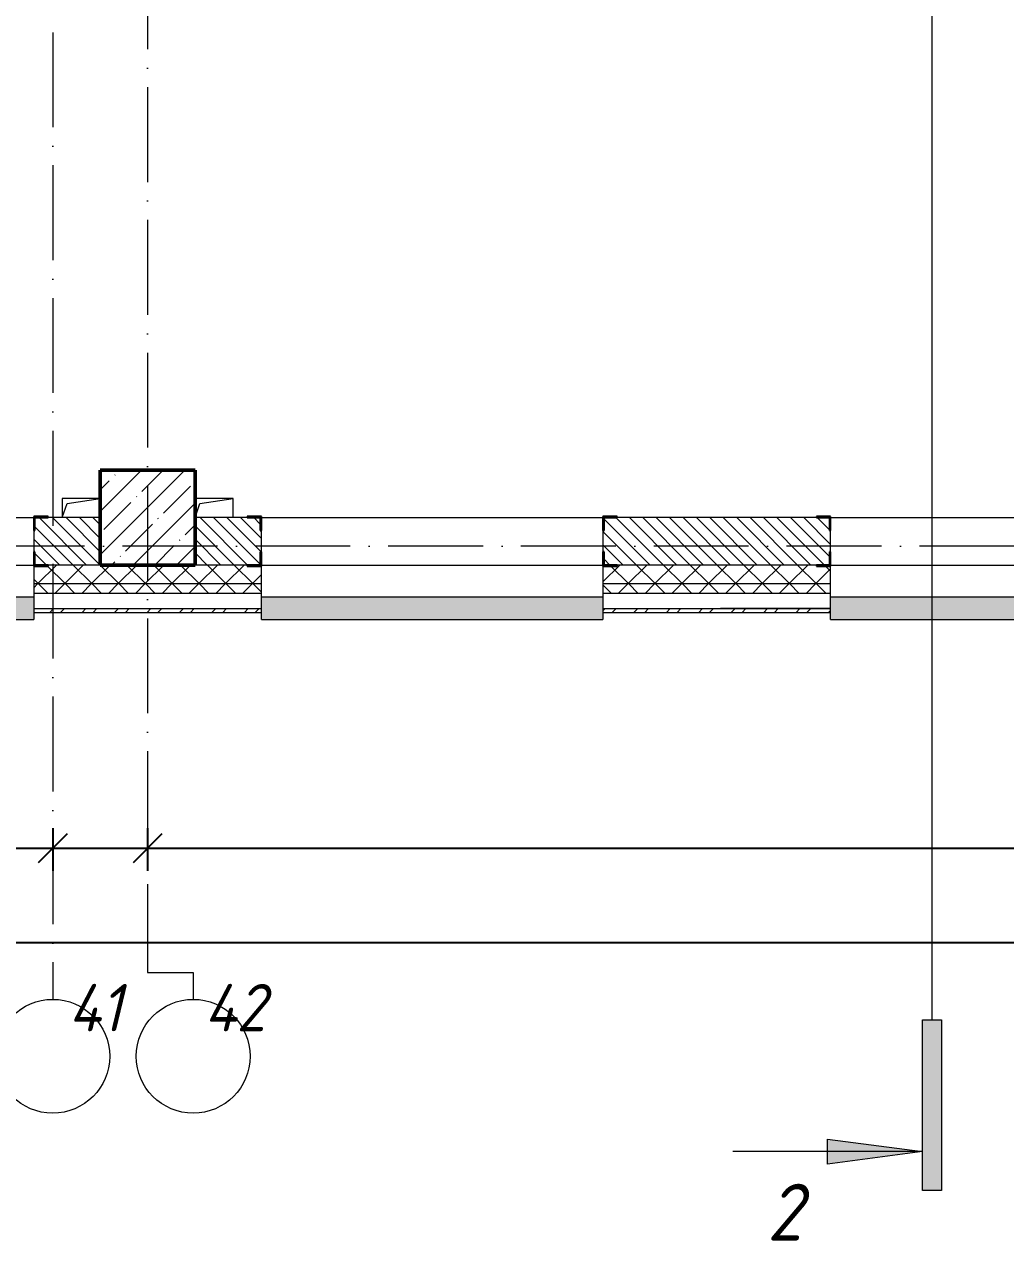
# Model space of a CAD drawing. Header units: millimetres. Extents: x -401725 to 250493, y 305116 to 802890.
# Drawn here: x 41191 to 46364, y 373524 to 379936 of the extents above; entities that cross this region are included whole.
import ezdxf

# ---------------------------------------------------------------- set-up
doc = ezdxf.new("R2010")
doc.units = ezdxf.units.MM
doc.linetypes.add('50_200_ШТРИХ_1Т_ш5_п1_п1_', pattern=[700, 500, -100, 0, -100])
for name, color, linetype, lineweight in [('A-____-____-DIMS', 7, 'Continuous', 9), ('A-GENM-____-MCUT', 7, 'Continuous', 25), ('A-GENM-____-OTLN', 7, 'Continuous', 9), ('A-GENM-____-OTLN-1', 7, 'Continuous', 25), ('A-GLAZ-____-OTLN', 7, 'Continuous', 9), ('A-WALL-____-MCUT', 7, 'Continuous', 13), ('A-WALL-____-MCUT-1', 7, 'Continuous', 9), ('A-WALL-____-OTLN', 7, 'Continuous', 9), ('A-WALL-____-PATT-1', 7, 'Continuous', 9), ('A-WALL-FNSH-MCUT-1', 7, 'Continuous', 9), ('G-____-____-SYMB', 7, 'Continuous', 9), ('S-COLS-____-MCUT', 7, 'Continuous', 50), ('S-COLS-____-OTLN', 7, 'Continuous', 9), ('S-GRID-____-IDEN', 7, 'Continuous', 9), ('S-GRID-____-OTLN', 7, 'Continuous', 9), ('S-GRID-____-OTLN-1', 7, '50_200_ШТРИХ_1Т_ш5_п1_п1_', 9)]:
    doc.layers.add(name, color=color, linetype=linetype, lineweight=lineweight)
doc.layers.add('A-GLAZ-____-OTLN-1', color=7, linetype='Continuous', lineweight=9, true_color=0xc0c0c0)
doc.layers.add('G-____-____-SYMB-1', color=9, linetype='Continuous', lineweight=9, true_color=0x808080)
doc.styles.add('ISOCPEUR_I', font='isocpeui.ttf', dxfattribs={"width": 0.9, "height": 2.5})
doc.styles.add('ISOCPEUR_I_10', font='isocpeui.ttf', dxfattribs={"width": 0.9, "height": 180})
doc.styles.add('ISOCPEUR_I_9', font='isocpeui.ttf', dxfattribs={"width": 0.9, "height": 250})
doc.dimstyles.new('ISO-2_5_0_9К_БОЛЬШОЙ_ОСИ', dxfattribs={"dimscale": 304.8, "dimtxt": 248.995294, "dimasz": 0.492126, "dimexe": 0.393701, "dimexo": 0, "dimgap": 0, "dimtad": 1, "dimdec": 0, "dimzin": 0, "dimdsep": 46, "dimtxsty": 'ISOCPEUR_I', "dimblk1": 'OBLIQUE', "dimblk2": 'OBLIQUE', "dimsah": 1, "dimcen": 0.09, "dimdle": 0.393701, "dimazin": 0, "dimtfac": 1, "dimtdec": 4, "dimtix": 1, "dimtmove": 0, "dimatfit": 3, "dimfxl": 1, "dimtvp": 1, "dimtolj": 1, "dimtzin": 0, "dimarcsym": 2})
pattern_1 = [(45, (-15659.08, 321904.7), (-70.71068, 70.71068), []), (135, (-15659.08, 321904.7), (-70.71068, -70.71068), [])]
pattern_2 = [(135, (-15659.08, 321904.697), (-35.35534, -35.35534), [])]
pattern_3 = [(45, (-15659.08, 321904.7), (-85.53659, 85.53659), []), (45, (-15602.06, 321904.7), (-85.53659, 85.53659), [])]

# ---------------------------------------------------------------- blocks, each defined once
blk = doc.blocks.new('BSC_Колонна _Прямоугольная - 500х500-V61-АР1_План отверстий 2 этажа в осях 1-64_Ю-ЯЯ')
at = {"layer": 'S-COLS-____-OTLN'}
h = blk.add_hatch(dxfattribs=at)
h.set_pattern_fill('FP_72', color=256, style=0, pattern_type=2)
h.set_pattern_definition([(45, (-57500, -55431.04), (-114.04925, 114.04925), []), (45, (-57385.95, -55431.04), (-114.04925, 114.04925), [201.613, -40.323, 3.353, -36.97])])
h.paths.add_polyline_path([(-250, -250), (250, -250), (250, 250), (-250, 250), (-250, 179.1)], flags=0)
at = {"layer": 'S-COLS-____-MCUT'}
for p, q in [((250, 250), (-250, 250)), ((-250, 250), (-250, -250)), ((250, -250), (250, 250)), ((-250, -250), (250, -250))]:
    blk.add_line(p, q, dxfattribs=at)
blk = doc.blocks.new('Фахверк_СКБ_Уголок - 250_2700-27497298-АР1_План отверстий 2 этажа в осях 1-64_Ю-ЯЯ')
at = {"layer": 'A-GENM-____-MCUT'}
for p, q in [((200, 181), (125, 181)), ((125, 181), (125, 106)), ((131, 106), (131, 175)), ((131, 175), (200, 175)), ((200, 175), (200, 181)), ((125, 106), (131, 106)), ((131, -6), (125, -6)), ((125, -6), (125, -81)), ((131, -75), (131, -6)), ((125, -81), (200, -81)), ((200, -75), (131, -75)), ((200, -81), (200, -75))]:
    blk.add_line(p, q, dxfattribs=at)
blk = doc.blocks.new('AR_Отверстие прямоугольное _в плите_ - AR_Отверстие прямоугольное _в плите_-V167-АР1_План отверстий 2 этажа в осях 1-64_Ю-ЯЯ')
at = {"layer": 'A-GENM-____-OTLN'}
for p, q in [((100, 50), (-100, 50)), ((-100, -50), (-75, 25)), ((-75, 25), (100, 50)), ((100, -50), (100, 50))]:
    blk.add_line(p, q, dxfattribs=at)
blk = doc.blocks.new('AR_Отверстие прямоугольное _в плите_ - AR_Отверстие прямоугольное _в плите_-V175-АР1_План отверстий 2 этажа в осях 1-64_Ю-ЯЯ')
at = {"layer": 'A-GENM-____-OTLN'}
for p, q in [((100, 50), (-100, 50)), ((-100, 50), (-100, -50)), ((-100, -50), (-75, 25)), ((-75, 25), (100, 50))]:
    blk.add_line(p, q, dxfattribs=at)
blk = doc.blocks.new('Отлив_СКБ - Отлив витража_120_НВФ-31885687-АР1_План отверстий 2 этажа в осях 1-64_Ю-ЯЯ')
at = {"layer": 'A-GLAZ-____-OTLN-1'}
for points in [[(0, 0), (0, -2), (1800, -2), (1800, 0), (1023.3, 0)], [(0, -83), (0, -120), (1800, -120), (1800, -2), (0, -2), (0, -63)]]:
    blk.add_hatch(color=256, dxfattribs=at).paths.add_polyline_path(points, flags=0)
at = {"layer": 'A-GLAZ-____-OTLN'}
for p, q in [((0, 0), (1800, 0)), ((1800, -2), (0, -2)), ((0, -120), (0, -83)), ((0, -120), (1800, -120)), ((1800, -83), (1800, -120))]:
    blk.add_line(p, q, dxfattribs=at)
blk = doc.blocks.new('Ось сетки - Круг_Ø6_00__ISO-2_5_0_9K_-25732049-АР1_План отверстий 2 этажа в осях 1-64_Ю-ЯЯ')
at = {"layer": 'S-GRID-____-IDEN'}
blk.add_circle((0, 0), 3, dxfattribs=at)
blk = doc.blocks.new('Разрез - Концевая часть разреза-18266132-АР1_План отверстий 2 этажа в осях 1-64_Ю-ЯЯ')
at = {"layer": 'G-____-____-SYMB'}
for points in [[(0, 0.5), (0, -0.5), (-9, -0.5), (-9, 0.5)], [(-6.292, -5.5), (-7.609, -5.5), (-6.95, -0.5)]]:
    blk.add_hatch(color=256, dxfattribs=at).paths.add_polyline_path(points, flags=0)
for p, q in [((0, 0.5), (-9, 0.5)), ((-9, 0.5), (-9, -0.5)), ((0, -0.5), (0, 0.5)), ((-9, -0.5), (0, -0.5)), ((-6.95, -0.5), (-7.609, -5.5)), ((-6.95, -0.5), (-6.95, -10.5)), ((-6.292, -5.5), (-6.95, -0.5)), ((-7.609, -5.5), (-6.292, -5.5))]:
    blk.add_line(p, q, dxfattribs=at)
blk = doc.blocks.new('_Oblique')
at = {"color": 0, "linetype": 'ByBlock', "lineweight": -2}
blk.add_line((-0.5, -0.5), (0.5, 0.5), dxfattribs=at)
blk = doc.blocks.new('*D8837')
at = {"layer": 'A-____-____-DIMS', "color": 0, "lineweight": -2, "transparency": 16777216}
for p, q in [((38840.9, 375699.2), (38840.9, 375473.2)), ((41340.9, 375699.2), (41340.9, 375473.2)), ((38720.9, 375593.2), (41460.9, 375593.2))]:
    blk.add_line(p, q, dxfattribs=at)
at = {"layer": 'Defpoints', "color": 0, "transparency": 16777216}
for p in [(38840.9, 375699.2), (41340.9, 375699.2), (41340.9, 375593.2)]:
    blk.add_point(p, dxfattribs=at)
at = {"layer": 'A-____-____-DIMS', "color": 0, "lineweight": -2, "transparency": 16777216, "xscale": 150, "yscale": 150, "zscale": 150, "rotation": 180}
blk.add_blockref('_Oblique', (38840.9, 375593.2), dxfattribs=at)
at = {"layer": 'A-____-____-DIMS', "color": 0, "lineweight": -2, "transparency": 16777216, "xscale": 150, "yscale": 150, "zscale": 150}
blk.add_blockref('_Oblique', (41340.9, 375593.2), dxfattribs=at)
at = {"layer": 'A-____-____-DIMS', "color": 0, "transparency": 16777216, "insert": (40090.9, 375594.4), "char_height": 2.5, "width": 758.478, "attachment_point": 5, "style": 'ISOCPEUR_I'}
blk.add_mtext('\\A1;2500', dxfattribs=at)
blk = doc.blocks.new('*D8838')
at = {"layer": 'A-____-____-DIMS', "color": 0, "lineweight": -2, "transparency": 16777216}
for p, q in [((41340.9, 375699.2), (41340.9, 375473.2)), ((41840.9, 375699.2), (41840.9, 375473.2)), ((41220.9, 375593.2), (41960.9, 375593.2))]:
    blk.add_line(p, q, dxfattribs=at)
at = {"layer": 'Defpoints', "color": 0, "transparency": 16777216}
for p in [(41340.9, 375699.2), (41840.9, 375699.2), (41840.9, 375593.2)]:
    blk.add_point(p, dxfattribs=at)
at = {"layer": 'A-____-____-DIMS', "color": 0, "lineweight": -2, "transparency": 16777216, "xscale": 150, "yscale": 150, "zscale": 150, "rotation": 180}
blk.add_blockref('_Oblique', (41340.9, 375593.2), dxfattribs=at)
at = {"layer": 'A-____-____-DIMS', "color": 0, "lineweight": -2, "transparency": 16777216, "xscale": 150, "yscale": 150, "zscale": 150}
blk.add_blockref('_Oblique', (41840.9, 375593.2), dxfattribs=at)
at = {"layer": 'A-____-____-DIMS', "color": 0, "transparency": 16777216, "insert": (41590.9, 375594.4), "char_height": 2.5, "width": 568.858, "attachment_point": 5, "style": 'ISOCPEUR_I'}
blk.add_mtext('\\A1;500', dxfattribs=at)
blk = doc.blocks.new('*D8839')
at = {"layer": 'A-____-____-DIMS', "color": 0, "lineweight": -2, "transparency": 16777216}
for p, q in [((41840.9, 375699.2), (41840.9, 375473.2)), ((47340.9, 375699.2), (47340.9, 375473.2)), ((41720.9, 375593.2), (47460.9, 375593.2))]:
    blk.add_line(p, q, dxfattribs=at)
at = {"layer": 'Defpoints', "color": 0, "transparency": 16777216}
for p in [(41840.9, 375699.2), (47340.9, 375699.2), (47340.9, 375593.2)]:
    blk.add_point(p, dxfattribs=at)
at = {"layer": 'A-____-____-DIMS', "color": 0, "lineweight": -2, "transparency": 16777216, "xscale": 150, "yscale": 150, "zscale": 150, "rotation": 180}
blk.add_blockref('_Oblique', (41840.9, 375593.2), dxfattribs=at)
at = {"layer": 'A-____-____-DIMS', "color": 0, "lineweight": -2, "transparency": 16777216, "xscale": 150, "yscale": 150, "zscale": 150}
blk.add_blockref('_Oblique', (47340.9, 375593.2), dxfattribs=at)
at = {"layer": 'A-____-____-DIMS', "color": 0, "transparency": 16777216, "insert": (44590.9, 375594.4), "char_height": 2.5, "width": 758.478, "attachment_point": 5, "style": 'ISOCPEUR_I'}
blk.add_mtext('\\A1;5500', dxfattribs=at)
blk = doc.blocks.new('*D8996')
at = {"layer": 'A-____-____-DIMS', "color": 0, "lineweight": -2, "transparency": 16777216}
for p, q in [((-18009.1, 375202.4), (-18009.1, 374976.4)), ((55390.9, 375202.4), (55390.9, 374976.4)), ((-18129.1, 375096.4), (55510.9, 375096.4))]:
    blk.add_line(p, q, dxfattribs=at)
at = {"layer": 'Defpoints', "color": 0, "transparency": 16777216}
for p in [(-18009.1, 375202.4), (55390.9, 375202.4), (55390.9, 375096.4)]:
    blk.add_point(p, dxfattribs=at)
at = {"layer": 'A-____-____-DIMS', "color": 0, "lineweight": -2, "transparency": 16777216, "xscale": 150, "yscale": 150, "zscale": 150, "rotation": 180}
blk.add_blockref('_Oblique', (-18009.1, 375096.4), dxfattribs=at)
at = {"layer": 'A-____-____-DIMS', "color": 0, "lineweight": -2, "transparency": 16777216, "xscale": 150, "yscale": 150, "zscale": 150}
blk.add_blockref('_Oblique', (55390.9, 375096.4), dxfattribs=at)
at = {"layer": 'A-____-____-DIMS', "color": 0, "transparency": 16777216, "insert": (18690.9, 375097.6), "char_height": 2.5, "width": 971.082, "attachment_point": 5, "style": 'ISOCPEUR_I'}
blk.add_mtext('\\A1;73400', dxfattribs=at)

msp = doc.modelspace()

# ---------------------------------------------------------------- hatches: boundary and pattern name
at = {"layer": 'A-WALL-____-PATT-1'}
h = msp.add_hatch(dxfattribs=at)
h.set_pattern_fill('FP_6', color=256, style=0, pattern_type=2)
h.set_pattern_definition(pattern_2)
h.paths.add_polyline_path([(41315.9187, 377085.7392), (41590.9187, 377085.7392), (41590.9187, 377335.7392), (41246.9187, 377335.7392), (41246.9187, 377266.7392), (41240.9187, 377266.7392), (41240.9187, 377154.7392), (41246.9187, 377154.7392), (41246.9187, 377085.7392)], flags=0)
h.paths.add_polyline_path([(39118.2583, 377085.7392), (39434.9187, 377085.7392), (39434.9187, 377154.7392), (39440.9187, 377154.7392), (39440.9187, 377266.7392), (39434.9187, 377266.7392), (39434.9187, 377335.7392), (39090.9187, 377335.7392), (39090.9187, 377085.7392)], flags=0)
h = msp.add_hatch(dxfattribs=at)
h.set_pattern_fill('FP_6', color=256, style=0, pattern_type=2)
h.set_pattern_definition(pattern_2)
h.paths.add_polyline_path([(47246.9187, 377085.7392), (47590.9187, 377085.7392), (47590.9187, 377335.7392), (47246.9187, 377335.7392), (47246.9187, 377266.7392), (47240.9187, 377266.7392), (47240.9187, 377154.7392), (47246.9187, 377154.7392)], flags=0)
h.paths.add_polyline_path([(45365.9187, 377085.7392), (45434.9187, 377085.7392), (45434.9187, 377154.7392), (45440.9187, 377154.7392), (45440.9187, 377266.7392), (45434.9187, 377266.7392), (45434.9187, 377335.7392), (44246.9187, 377335.7392), (44246.9187, 377266.7392), (44240.9187, 377266.7392), (44240.9187, 377154.7392), (44246.9187, 377154.7392), (44246.9187, 377085.7392), (44420.7603, 377085.7392)], flags=0)
h.paths.add_polyline_path([(42434.9187, 377085.7392), (42434.9187, 377154.7392), (42440.9187, 377154.7392), (42440.9187, 377266.7392), (42434.9187, 377266.7392), (42434.9187, 377335.7392), (42090.9187, 377335.7392), (42090.9187, 377085.7392), (42365.9187, 377085.7392)], flags=0)
h = msp.add_hatch(dxfattribs=at)
h.set_pattern_fill('FP_1', color=256, style=0, pattern_type=2)
h.set_pattern_definition(pattern_1)
h.paths.add_polyline_path([(58560.7656, 376985.7392), (58640.9187, 376985.7392), (58640.9187, 377085.7392), (52290.9187, 377085.7392), (52290.9187, 376985.7392), (55025.7643, 376985.7392)], flags=0)
h.paths.add_polyline_path([(49340.9187, 376985.7392), (51290.9187, 376985.7392), (51290.9187, 377085.7392), (49415.9187, 377085.7392), (49415.9187, 377079.7392), (49340.9187, 377079.7392)], flags=0)
h.paths.add_polyline_path([(48340.9187, 376985.7392), (48340.9187, 377079.7392), (48265.9187, 377079.7392), (48265.9187, 377085.7392), (47315.9187, 377085.7392), (47315.9187, 377079.7392), (47240.9187, 377079.7392), (47240.9187, 376985.7392), (47955.7616, 376985.7392)], flags=0)
h.paths.add_polyline_path([(44420.7603, 376985.7392), (45440.9187, 376985.7392), (45440.9187, 377079.7392), (45365.9187, 377079.7392), (45365.9187, 377085.7392), (44315.9187, 377085.7392), (44315.9187, 377079.7392), (44240.9187, 377079.7392), (44240.9187, 376985.7392), (44315.9187, 376985.7392)], flags=0)
h.paths.add_polyline_path([(42440.9187, 376985.7392), (42440.9187, 377079.7392), (42365.9187, 377079.7392), (42365.9187, 377085.7392), (41315.9187, 377085.7392), (41315.9187, 377079.7392), (41240.9187, 377079.7392), (41240.9187, 376985.7392), (41769.5093, 376985.7392)], flags=0)
h.paths.add_polyline_path([(38676.3831, 376985.7392), (39440.9187, 376985.7392), (39440.9187, 377079.7392), (39365.9187, 377079.7392), (39365.9187, 377085.7392), (38315.9187, 377085.7392), (38315.9187, 377079.7392), (38240.9187, 377079.7392), (38240.9187, 376985.7392), (38590.9187, 376985.7392)], flags=0)
h.paths.add_polyline_path([(36365.9187, 376985.7392), (36440.9187, 376985.7392), (36440.9187, 377079.7392), (36365.9187, 377079.7392), (36365.9187, 377085.7392), (35315.9187, 377085.7392), (35315.9187, 377079.7392), (35240.9187, 377079.7392), (35240.9187, 376985.7392), (35583.257, 376985.7392)], flags=0)
h.paths.add_polyline_path([(32240.9187, 376985.7392), (33440.9187, 376985.7392), (33440.9187, 377079.7392), (33365.9187, 377079.7392), (33365.9187, 377085.7392), (32315.9187, 377085.7392), (32315.9187, 377079.7392), (32240.9187, 377079.7392)], flags=0)
h.paths.add_polyline_path([(26815.9187, 376985.7392), (26890.9187, 376985.7392), (26890.9187, 377079.7392), (26815.9187, 377079.7392), (26815.9187, 377085.7392), (25765.9187, 377085.7392), (25765.9187, 377079.7392), (25690.9187, 377079.7392), (25690.9187, 376985.7392), (26745.7536, 376985.7392)], flags=0)
h.paths.add_polyline_path([(28765.9187, 376985.7392), (30440.9187, 376985.7392), (30440.9187, 377079.7392), (30365.9187, 377079.7392), (30365.9187, 377085.7392), (28765.9187, 377085.7392), (28765.9187, 377079.7392), (28690.9187, 377079.7392), (28690.9187, 376985.7392)], flags=0)
h.paths.add_polyline_path([(23815.9187, 376985.7392), (23890.9187, 376985.7392), (23890.9187, 377079.7392), (23815.9187, 377079.7392), (23815.9187, 377085.7392), (22765.9187, 377085.7392), (22765.9187, 377079.7392), (22690.9187, 377079.7392), (22690.9187, 376985.7392), (23540.9187, 376985.7392)], flags=0)
h.paths.add_polyline_path([(20890.9187, 376985.7392), (20890.9187, 377079.7392), (20815.9187, 377079.7392), (20815.9187, 377085.7392), (19765.9187, 377085.7392), (19765.9187, 377079.7392), (19690.9187, 377079.7392), (19690.9187, 376985.7392), (20559.5013, 376985.7392)], flags=0)
h.paths.add_polyline_path([(16690.9187, 376985.7392), (17890.9187, 376985.7392), (17890.9187, 377079.7392), (17815.9187, 377079.7392), (17815.9187, 377085.7392), (16765.9187, 377085.7392), (16765.9187, 377079.7392), (16690.9187, 377079.7392)], flags=0)
h.paths.add_polyline_path([(14890.9187, 376985.7392), (14890.9187, 377079.7392), (14815.9187, 377079.7392), (14815.9187, 377085.7392), (13765.9187, 377085.7392), (13765.9187, 377079.7392), (13690.9187, 377079.7392), (13690.9187, 376985.7392), (14815.9187, 376985.7392)], flags=0)
h.paths.add_polyline_path([(11040.9187, 376985.7392), (11890.9187, 376985.7392), (11890.9187, 377079.7392), (11815.9187, 377079.7392), (11815.9187, 377085.7392), (10765.9187, 377085.7392), (10765.9187, 377079.7392), (10690.9187, 377079.7392), (10690.9187, 376985.7392), (10838.2476, 376985.7392)], flags=0)
h.paths.add_polyline_path([(8890.9187, 376985.7392), (8890.9187, 377079.7392), (8815.9187, 377079.7392), (8815.9187, 377085.7392), (7765.9187, 377085.7392), (7765.9187, 377079.7392), (7690.9187, 377079.7392), (7690.9187, 376985.7392), (8186.9966, 376985.7392)], flags=0)
h.paths.add_polyline_path([(5890.9187, 376985.7392), (5890.9187, 377079.7392), (5815.9187, 377079.7392), (5815.9187, 377085.7392), (4765.9187, 377085.7392), (4765.9187, 377079.7392), (4690.9187, 377079.7392), (4690.9187, 376985.7392), (5815.9187, 376985.7392)], flags=0)
h.paths.add_polyline_path([(2890.9187, 376985.7392), (2890.9187, 377079.7392), (2815.9187, 377079.7392), (2815.9187, 377085.7392), (1765.9187, 377085.7392), (1765.9187, 377079.7392), (1690.9187, 377079.7392), (1690.9187, 376985.7392), (2884.4946, 376985.7392)], flags=0)
h.paths.add_polyline_path([(690.9187, 376985.7392), (690.9187, 377079.7392), (615.9187, 377079.7392), (615.9187, 377085.7392), (-9109.0813, 377085.7392), (-9109.0813, 376985.7392), (233.2436, 376985.7392)], flags=0)
h.paths.add_polyline_path([(-10109.0813, 376985.7392), (-10109.0813, 377085.7392), (-18109.0813, 377085.7392), (-18109.0813, 376985.7392), (-12139.2611, 376985.7392)], flags=0)
h = msp.add_hatch(dxfattribs=at)
h.set_pattern_fill('FP_1', color=256, style=0, pattern_type=2)
h.set_pattern_definition(pattern_1)
h.paths.add_polyline_path([(58640.9187, 376935.7392), (58640.9187, 376985.7392), (52290.9187, 376985.7392), (52290.9187, 376935.7392), (58560.7656, 376935.7392)], flags=0)
h.paths.add_polyline_path([(51290.9187, 376935.7392), (51290.9187, 376985.7392), (49340.9187, 376985.7392), (49340.9187, 376935.7392), (49723.2623, 376935.7392)], flags=0)
h.paths.add_polyline_path([(48340.9187, 376935.7392), (48340.9187, 376985.7392), (47240.9187, 376985.7392), (47240.9187, 376935.7392), (47955.7616, 376935.7392)], flags=0)
h.paths.add_polyline_path([(45440.9187, 376935.7392), (45440.9187, 376985.7392), (44240.9187, 376985.7392), (44240.9187, 376935.7392), (44420.7603, 376935.7392)], flags=0)
h.paths.add_polyline_path([(42440.9187, 376935.7392), (42440.9187, 376985.7392), (41240.9187, 376985.7392), (41240.9187, 376935.7392), (41769.5093, 376935.7392)], flags=0)
h.paths.add_polyline_path([(39440.9187, 376935.7392), (39440.9187, 376985.7392), (38240.9187, 376985.7392), (38240.9187, 376935.7392), (39118.2583, 376935.7392)], flags=0)
h.paths.add_polyline_path([(35240.9187, 376935.7392), (36440.9187, 376935.7392), (36440.9187, 376985.7392), (35240.9187, 376985.7392)], flags=0)
h.paths.add_polyline_path([(32932.006, 376935.7392), (33440.9187, 376935.7392), (33440.9187, 376985.7392), (32240.9187, 376985.7392), (32240.9187, 376935.7392)], flags=0)
h.paths.add_polyline_path([(28690.9187, 376935.7392), (30440.9187, 376935.7392), (30440.9187, 376985.7392), (28690.9187, 376985.7392)], flags=0)
h.paths.add_polyline_path([(25690.9187, 376935.7392), (26890.9187, 376935.7392), (26890.9187, 376985.7392), (25690.9187, 376985.7392)], flags=0)
h.paths.add_polyline_path([(23890.9187, 376935.7392), (23890.9187, 376985.7392), (22690.9187, 376985.7392), (22690.9187, 376935.7392), (23210.7523, 376935.7392)], flags=0)
h.paths.add_polyline_path([(17890.9187, 376935.7392), (17890.9187, 376985.7392), (16690.9187, 376985.7392), (16690.9187, 376935.7392)], flags=0)
h.paths.add_polyline_path([(19690.9187, 376935.7392), (20890.9187, 376935.7392), (20890.9187, 376985.7392), (19690.9187, 376985.7392)], flags=0)
h.paths.add_polyline_path([(14890.9187, 376935.7392), (14890.9187, 376985.7392), (13690.9187, 376985.7392), (13690.9187, 376935.7392), (14373.2489, 376935.7392)], flags=0)
h.paths.add_polyline_path([(11890.9187, 376935.7392), (11890.9187, 376985.7392), (10690.9187, 376985.7392), (10690.9187, 376935.7392), (11721.9979, 376935.7392)], flags=0)
h.paths.add_polyline_path([(7690.9187, 376935.7392), (8890.9187, 376935.7392), (8890.9187, 376985.7392), (7690.9187, 376985.7392)], flags=0)
h.paths.add_polyline_path([(5890.9187, 376935.7392), (5890.9187, 376985.7392), (4690.9187, 376985.7392), (4690.9187, 376935.7392), (5535.7456, 376935.7392)], flags=0)
h.paths.add_polyline_path([(2884.4946, 376935.7392), (2890.9187, 376935.7392), (2890.9187, 376985.7392), (1690.9187, 376985.7392), (1690.9187, 376935.7392), (2000.7443, 376935.7392)], flags=0)
h.paths.add_polyline_path([(690.9187, 376935.7392), (690.9187, 376985.7392), (-9109.0813, 376985.7392), (-9109.0813, 376935.7392), (233.2436, 376935.7392)], flags=0)
h.paths.add_polyline_path([(-10109.0813, 376935.7392), (-10109.0813, 376985.7392), (-18209.0813, 376985.7392), (-18209.0813, 376935.7392), (-12139.2611, 376935.7392)], flags=0)
h = msp.add_hatch(dxfattribs=at)
h.set_pattern_fill('FP_3', color=256, style=0, pattern_type=2)
h.set_pattern_definition(pattern_3)
h.paths.add_polyline_path([(44860.9187, 376835.7392), (44860.9187, 376855.7392), (44240.9187, 376855.7392), (44240.9187, 376835.7392), (44420.7603, 376835.7392)], flags=0)
h.paths.add_polyline_path([(41769.5093, 376835.7392), (42440.9187, 376835.7392), (42440.9187, 376855.7392), (41240.9187, 376855.7392), (41240.9187, 376835.7392)], flags=0)
h.paths.add_polyline_path([(39440.9187, 376835.7392), (39440.9187, 376855.7392), (38240.9187, 376855.7392), (38240.9187, 376835.7392), (39118.2583, 376835.7392)], flags=0)
h.paths.add_polyline_path([(36440.9187, 376835.7392), (36440.9187, 376855.7392), (35240.9187, 376855.7392), (35240.9187, 376835.7392), (35583.257, 376835.7392)], flags=0)
h.paths.add_polyline_path([(32932.006, 376835.7392), (33440.9187, 376835.7392), (33440.9187, 376855.7392), (32240.9187, 376855.7392), (32240.9187, 376835.7392)], flags=0)
h.paths.add_polyline_path([(30440.9187, 376835.7392), (30440.9187, 376855.7392), (29575.9187, 376855.7392), (29575.9187, 376835.7392), (30280.755, 376835.7392)], flags=0)
h = msp.add_hatch(dxfattribs=at)
h.set_pattern_fill('FP_3', color=256, style=0, pattern_type=2)
h.set_pattern_definition(pattern_3)
h.paths.add_polyline_path([(58540.9187, 376835.7392), (58540.9187, 376855.7392), (52290.9187, 376855.7392), (52290.9187, 376835.7392), (55025.7643, 376835.7392)], flags=0)
h.paths.add_polyline_path([(51290.9187, 376835.7392), (51290.9187, 376855.7392), (49340.9187, 376855.7392), (49340.9187, 376835.7392), (49723.2623, 376835.7392)], flags=0)
h.paths.add_polyline_path([(48340.9187, 376835.7392), (48340.9187, 376855.7392), (47240.9187, 376855.7392), (47240.9187, 376835.7392), (47955.7616, 376835.7392)], flags=0)
h.paths.add_polyline_path([(45440.9187, 376835.7392), (45440.9187, 376855.7392), (44860.9187, 376855.7392), (44860.9187, 376835.7392)], flags=0)

# ---------------------------------------------------------------- linework, layer by layer
at = {"layer": 'A-WALL-____-MCUT'}
for p, q in [((41590.9187, 377335.7392), (41315.9187, 377335.7392)), ((42365.9187, 377335.7392), (42090.9187, 377335.7392)), ((45365.9187, 377335.7392), (44315.9187, 377335.7392)), ((41240.9187, 377266.7392), (41240.9187, 377154.7392)), ((42440.9187, 377154.7392), (42440.9187, 377266.7392)), ((44240.9187, 377266.7392), (44240.9187, 377154.7392)), ((45440.9187, 377154.7392), (45440.9187, 377266.7392)), ((41240.9187, 377079.7392), (41240.9187, 376855.7392)), ((42440.9187, 376855.7392), (42440.9187, 377079.7392)), ((44240.9187, 377079.7392), (44240.9187, 376855.7392)), ((45440.9187, 376855.7392), (45440.9187, 377079.7392)), ((41240.9187, 376855.7392), (42440.9187, 376855.7392)), ((44240.9187, 376855.7392), (45440.9187, 376855.7392))]:
    msp.add_line(p, q, dxfattribs=at)
at = {"layer": 'A-WALL-____-MCUT-1'}
for p, q in [((41590.9187, 377085.7392), (41315.9187, 377085.7392)), ((42365.9187, 377085.7392), (42090.9187, 377085.7392)), ((45365.9187, 377085.7392), (44315.9187, 377085.7392)), ((42440.9187, 376985.7392), (41240.9187, 376985.7392)), ((45440.9187, 376985.7392), (44240.9187, 376985.7392)), ((42440.9187, 376935.7392), (41240.9187, 376935.7392)), ((45440.9187, 376935.7392), (44240.9187, 376935.7392))]:
    msp.add_line(p, q, dxfattribs=at)
at = {"layer": 'A-WALL-____-OTLN'}
for p, q in [((39440.9187, 377335.7392), (41240.9187, 377335.7392)), ((42440.9187, 377335.7392), (44240.9187, 377335.7392)), ((45440.9187, 377335.7392), (47240.9187, 377335.7392)), ((39440.9187, 377085.7392), (41240.9187, 377085.7392)), ((42440.9187, 377085.7392), (44240.9187, 377085.7392)), ((45440.9187, 377085.7392), (47240.9187, 377085.7392))]:
    msp.add_line(p, q, dxfattribs=at)
at = {"layer": 'A-WALL-FNSH-MCUT-1'}
for p, q in [((41240.9187, 376855.7392), (41240.9187, 376835.7392)), ((41240.9187, 376835.7392), (42440.9187, 376835.7392)), ((42440.9187, 376835.7392), (42440.9187, 376855.7392)), ((44240.9187, 376855.7392), (44240.9187, 376855.7392)), ((44240.9187, 376855.7392), (44240.9187, 376835.7392)), ((44240.9187, 376835.7392), (44860.9187, 376835.7392)), ((45440.9187, 376855.7392), (44860.9187, 376855.7392)), ((44860.9187, 376835.7392), (45440.9187, 376835.7392)), ((45440.9187, 376835.7392), (45440.9187, 376855.7392))]:
    msp.add_line(p, q, dxfattribs=at)
at = {"layer": 'G-____-____-SYMB-1'}
msp.add_line((45975.2274, 408574.3641), (45975.2274, 374688.9792), dxfattribs=at)
at = {"layer": 'S-GRID-____-OTLN'}
for p, q in [((41840.9187, 374937.4037), (42081.0417, 374937.4037)), ((42081.0417, 374937.4037), (42081.0417, 374796.285))]:
    msp.add_line(p, q, dxfattribs=at)
at = {"layer": 'S-GRID-____-OTLN-1'}
for p, q in [((41340.9187, 412797.5486), (41340.9187, 374796.285)), ((41840.9187, 412509.2909), (41840.9187, 374937.4037)), ((88415.3253, 377185.7392), (-20327.8515, 377185.7392))]:
    msp.add_line(p, q, dxfattribs=at)

# ---------------------------------------------------------------- block references
at = {"layer": 'A-GENM-____-OTLN'}
for name, p in [('AR_Отверстие прямоугольное _в плите_ - AR_Отверстие прямоугольное _в плите_-V175-АР1_План отверстий 2 этажа в осях 1-64_Ю-ЯЯ', (41490.9187, 377385.7392)), ('AR_Отверстие прямоугольное _в плите_ - AR_Отверстие прямоугольное _в плите_-V167-АР1_План отверстий 2 этажа в осях 1-64_Ю-ЯЯ', (42190.9187, 377385.7392))]:
    msp.add_blockref(name, p, dxfattribs=at)
at = {"layer": 'A-GENM-____-OTLN-1'}
for p in [(41115.9187, 377160.7392), (44115.9187, 377160.7392)]:
    msp.add_blockref('Фахверк_СКБ_Уголок - 250_2700-27497298-АР1_План отверстий 2 этажа в осях 1-64_Ю-ЯЯ', p, dxfattribs=at)
at = {"layer": 'A-GENM-____-OTLN-1', "rotation": 180}
for p in [(42565.9187, 377260.7392), (45565.9187, 377260.7392)]:
    msp.add_blockref('Фахверк_СКБ_Уголок - 250_2700-27497298-АР1_План отверстий 2 этажа в осях 1-64_Ю-ЯЯ', p, dxfattribs=at)
at = {"layer": 'A-GLAZ-____-OTLN'}
for p in [(39440.9187, 376918.7392), (42440.9187, 376918.7392), (45440.9187, 376918.7392)]:
    msp.add_blockref('Отлив_СКБ - Отлив витража_120_НВФ-31885687-АР1_План отверстий 2 этажа в осях 1-64_Ю-ЯЯ', p, dxfattribs=at)
at = {"layer": 'G-____-____-SYMB', "extrusion": (0, 0, -1), "xscale": 99.99999999999993, "yscale": 99.99999999999993, "zscale": 99.99999999999993, "rotation": 90.00000000000053}
msp.add_blockref('Разрез - Концевая часть разреза-18266132-АР1_План отверстий 2 этажа в осях 1-64_Ю-ЯЯ', (-45975.2274, 374688.9792), dxfattribs=at)
at = {"layer": 'S-COLS-____-OTLN'}
msp.add_blockref('BSC_Колонна _Прямоугольная - 500х500-V61-АР1_План отверстий 2 этажа в осях 1-64_Ю-ЯЯ', (41840.9187, 377335.7392), dxfattribs=at)
at = {"layer": 'S-GRID-____-IDEN', "xscale": 99.99999999999993, "yscale": 99.99999999999993, "zscale": 99.99999999999993, "rotation": 180}
for p in [(41340.9187, 374496.285), (42081.0417, 374496.285)]:
    msp.add_blockref('Ось сетки - Круг_Ø6_00__ISO-2_5_0_9K_-25732049-АР1_План отверстий 2 этажа в осях 1-64_Ю-ЯЯ', p, dxfattribs=at)

# ---------------------------------------------------------------- texts
at = {"layer": 'G-____-____-SYMB', "insert": (45106.1277, 373824.1609), "char_height": 300, "width": 256.54, "attachment_point": 1, "style": 'ISOCPEUR_I_10'}
msp.add_mtext('\\fISOCPEUR|b0|i1|c204|p34|;2', dxfattribs=at)
at = {"layer": 'S-GRID-____-IDEN', "char_height": 250, "attachment_point": 1, "style": 'ISOCPEUR_I_9'}
for s, insert, width in [('41', (41423.0622, 374877.4724), 367.974562), ('42', (42139.3352, 374877.4724), 425.696062)]:
    msp.add_mtext(s, dxfattribs=dict(at, insert=insert, width=width))

# ---------------------------------------------------------------- dimensions: what is measured, and where the dimension line sits
at = {"layer": 'A-____-____-DIMS'}
for base, p1, p2, override, picture, middle in [((41340.9187, 375593.1643), (38840.9187, 375699.2303), (41340.9187, 375699.2303), {"dimpost": '<>', "dimfxl": 2500}, '*D8837', (40090.9187, 375594.4143)), ((41840.9187, 375593.1643), (41340.9187, 375699.2303), (41840.9187, 375699.2303), {"dimpost": '<>', "dimfxl": 500}, '*D8838', (41590.9187, 375594.4143)), ((47340.9187, 375593.1643), (41840.9187, 375699.2303), (47340.9187, 375699.2303), {"dimpost": '<>', "dimfxl": 5500}, '*D8839', (44590.9187, 375594.4143)), ((55390.9187, 375096.364), (-18009.0813, 375202.43), (55390.9187, 375202.43), {"dimpost": '<>', "dimfxl": 73400}, '*D8996', (18690.9187, 375097.6301))]:
    dim = msp.add_linear_dim(base=base, p1=p1, p2=p2, dimstyle='ISO-2_5_0_9К_БОЛЬШОЙ_ОСИ', override=override, dxfattribs=at)
    dim.commit()
    dim.dimension.update_dxf_attribs({"geometry": picture, "text_midpoint": middle})

doc.saveas('drawing.dxf')
